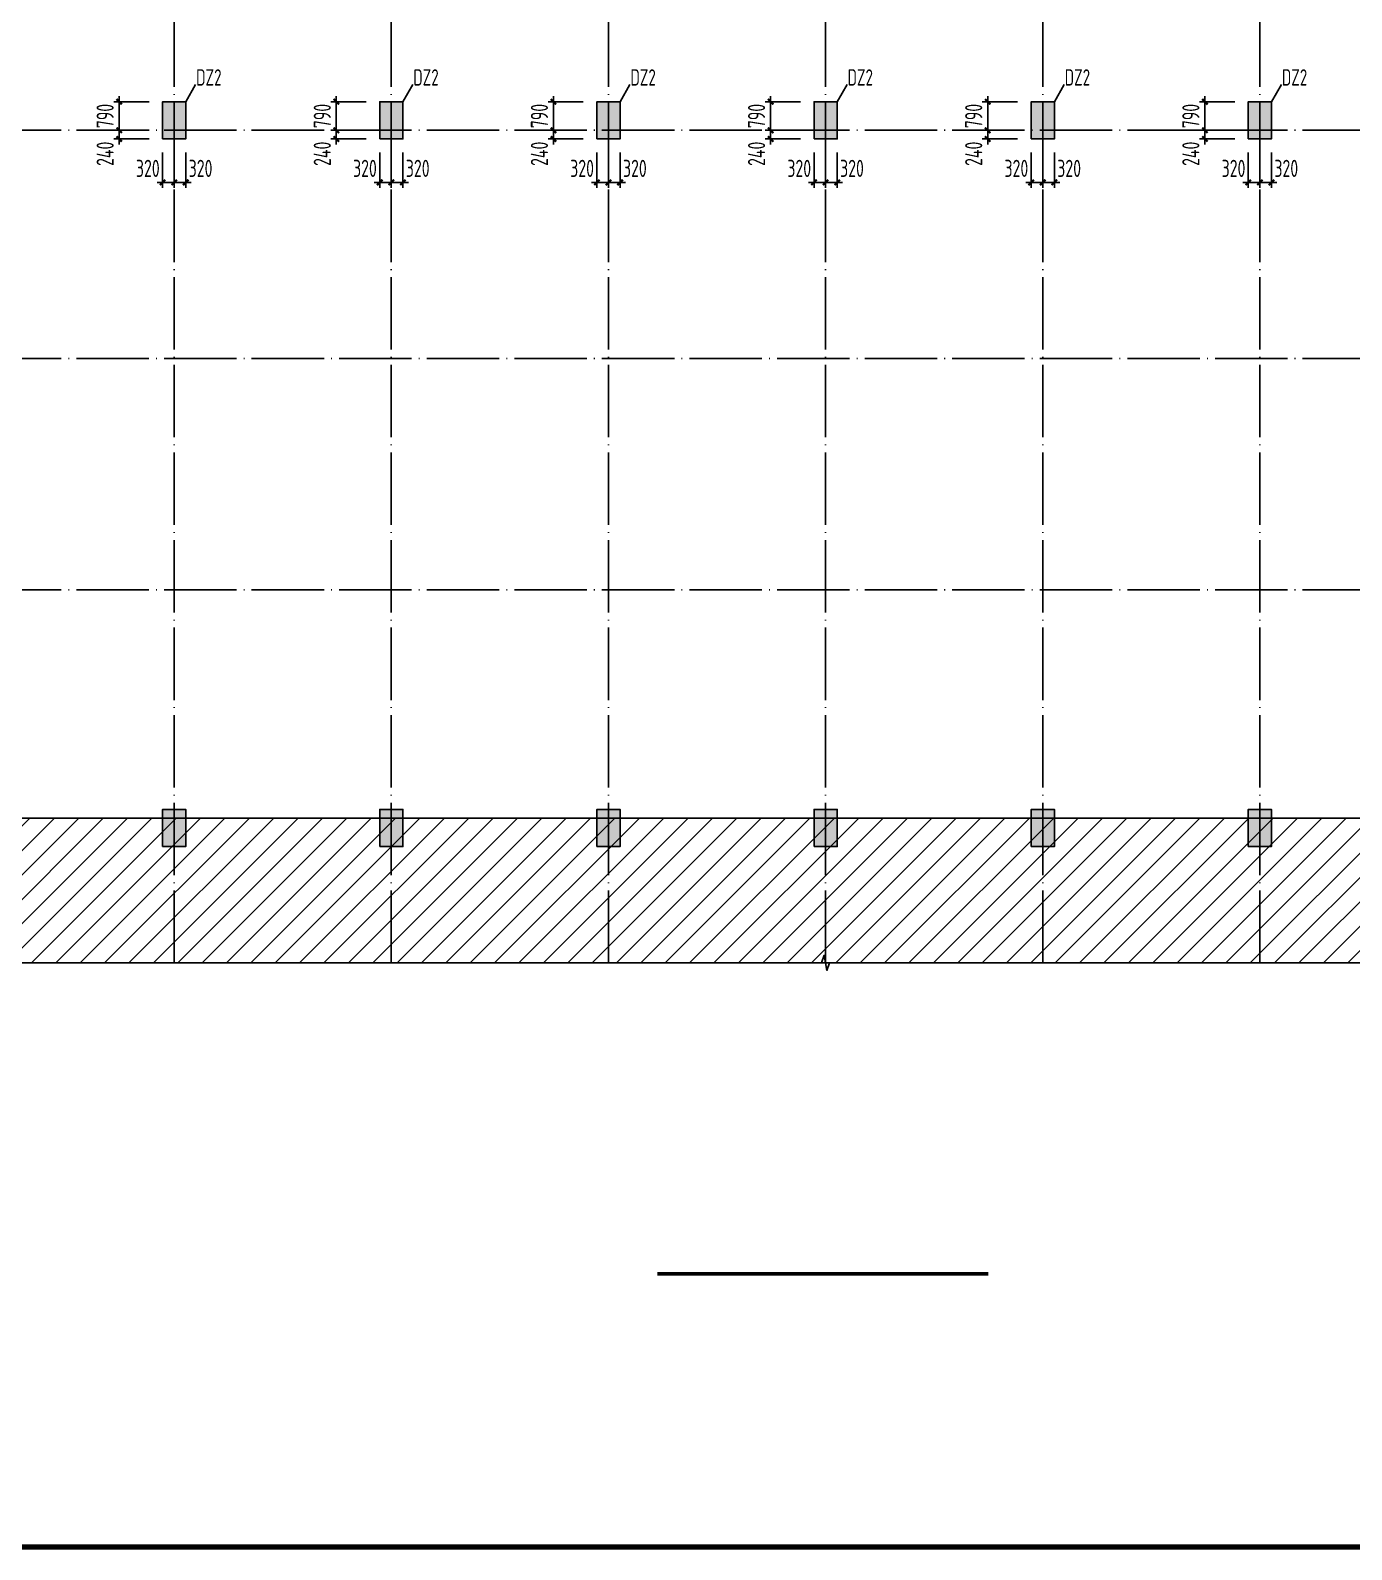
# Model space of a CAD drawing. Extents: x 2303022 to 2899168, y 17226141 to 18257813.
# Drawn here: x 2423333 to 2459841, y 17959585 to 18001556 of the extents above; entities that cross this region are included whole.
import ezdxf
from ezdxf.enums import TextEntityAlignment as Align

# ---------------------------------------------------------------- set-up
doc = ezdxf.new("R2010")
doc.units = 0
doc.header["$LTSCALE"] = 1000
doc.header["$MEASUREMENT"] = 0
doc.linetypes.add('DOTE', pattern=[2.42, 2, -0.2, 0.02, -0.2])
doc.layers.get('Defpoints').update_dxf_attribs({"color": 250})
for name, color, linetype in [('3T_WOOD', 21, 'Continuous'), ('COLU', 253, 'Continuous'), ('COLU_DIM', 3, 'Continuous'), ('COLU_HATCH', 251, 'Continuous'), ('DIM_SYMB', 165, 'Continuous'), ('DOTE', 1, 'DOTE'), ('LVTRY', 6, 'Continuous'), ('STAIR', 4, 'Continuous'), ('TK', 4, 'Continuous')]:
    doc.layers.add(name, color=color, linetype=linetype)
doc.styles.add('TSSD_Dimension', font='Tssdeng.shx', dxfattribs={"width": 0.7, "bigfont": 'hztxt.shx'})
doc.styles.add('TSSD_REIN', font='tssdeng.shx', dxfattribs={"width": 0.7, "bigfont": 'tssdchn.shx'})
doc.dimstyles.new('TSSD_150_150', dxfattribs={"dimtxt": 475, "dimasz": 150, "dimexe": 150, "dimexo": 375, "dimgap": 150, "dimtad": 1, "dimdec": 0, "dimzin": 0, "dimdsep": 46, "dimtxsty": 'TSSD_Dimension', "dimblk": 'ARCHTICK', "dimcen": 0, "dimdle": 150, "dimclrt": 7, "dimadec": 0, "dimazin": 0, "dimtfac": 1, "dimtdec": 0, "dimtix": 1, "dimtmove": 2, "dimatfit": 3, "dimfxl": 0, "dimtolj": 1, "dimtzin": 0, "dimarcsym": 0})

# ---------------------------------------------------------------- blocks, each defined once
blk = doc.blocks.new('GeYuanFrame_05228810', base_point=(20.09, 4.53))
at = {"layer": 'TK', "const_width": 1}
blk.add_lwpolyline([(45.09, 588.53), (1061.09, 588.53), (1061.09, 14.53), (45.09, 14.53)], close=True, dxfattribs=at)
blk = doc.blocks.new('_ArchTick')
at = {"color": 0, "linetype": 'ByBlock', "const_width": 0.4}
blk.add_lwpolyline([(-0.5, -0.5), (0.5, 0.5)], dxfattribs=at)
blk = doc.blocks.new('*D137')
at = {"layer": 'COLU_DIM', "color": 0, "lineweight": -2}
for p, q in [((2427307, 17998181), (2427307, 17997206)), ((2427627, 17998181), (2427627, 17997206)), ((2427777, 17997356), (2427157, 17997356))]:
    blk.add_line(p, q, dxfattribs=at)
at = {"layer": 'Defpoints', "color": 0}
for p in [(2427307, 17998556), (2427627, 17998556), (2427307, 17997356)]:
    blk.add_point(p, dxfattribs=at)
at = {"layer": 'COLU_DIM', "color": 0, "lineweight": -2, "xscale": 150, "yscale": 150, "zscale": 150, "rotation": 180}
blk.add_blockref('_ArchTick', (2427307, 17997356), dxfattribs=at)
at = {"layer": 'COLU_DIM', "color": 0, "lineweight": -2, "xscale": 150, "yscale": 150, "zscale": 150}
blk.add_blockref('_ArchTick', (2427627, 17997356), dxfattribs=at)
at = {"layer": 'COLU_DIM', "color": 7, "insert": (2428036, 17997744), "char_height": 475, "attachment_point": 5, "style": 'TSSD_Dimension'}
blk.add_mtext('\\A1;320', dxfattribs=at)
blk = doc.blocks.new('*D138')
at = {"layer": 'COLU_DIM', "color": 0, "lineweight": -2}
for p, q in [((2426987, 17998181), (2426987, 17997206)), ((2427307, 17998181), (2427307, 17997206)), ((2427457, 17997356), (2426837, 17997356))]:
    blk.add_line(p, q, dxfattribs=at)
at = {"layer": 'Defpoints', "color": 0}
for p in [(2426987, 17998556), (2427307, 17998556), (2426987, 17997356)]:
    blk.add_point(p, dxfattribs=at)
at = {"layer": 'COLU_DIM', "color": 0, "lineweight": -2, "xscale": 150, "yscale": 150, "zscale": 150, "rotation": 180}
blk.add_blockref('_ArchTick', (2426987, 17997356), dxfattribs=at)
at = {"layer": 'COLU_DIM', "color": 0, "lineweight": -2, "xscale": 150, "yscale": 150, "zscale": 150}
blk.add_blockref('_ArchTick', (2427307, 17997356), dxfattribs=at)
at = {"layer": 'COLU_DIM', "color": 7, "insert": (2426578, 17997744), "char_height": 475, "attachment_point": 5, "style": 'TSSD_Dimension'}
blk.add_mtext('\\A1;320', dxfattribs=at)
blk = doc.blocks.new('*D139')
at = {"layer": 'COLU_DIM', "color": 0, "lineweight": -2}
for p, q in [((2426612, 17998796), (2425637, 17998796)), ((2425787, 17998796), (2425787, 17998946)), ((2425787, 17998556), (2425787, 17998796)), ((2426612, 17998556), (2425637, 17998556)), ((2425787, 17998556), (2425787, 17998406))]:
    blk.add_line(p, q, dxfattribs=at)
at = {"layer": 'Defpoints', "color": 0}
for p in [(2425787, 17998796), (2426987, 17998796), (2426987, 17998556)]:
    blk.add_point(p, dxfattribs=at)
at = {"layer": 'COLU_DIM', "color": 0, "lineweight": -2, "xscale": 150, "yscale": 150, "zscale": 150}
for p, rotation in [((2425787, 17998796), 270), ((2425787, 17998556), 90)]:
    blk.add_blockref('_ArchTick', p, dxfattribs=dict(at, rotation=rotation))
at = {"layer": 'COLU_DIM', "color": 7, "insert": (2425399, 17998147), "char_height": 475, "attachment_point": 5, "rotation": 90, "style": 'TSSD_Dimension'}
blk.add_mtext('\\A1;240', dxfattribs=at)
blk = doc.blocks.new('*D140')
at = {"layer": 'COLU_DIM', "color": 0, "lineweight": -2}
for p, q in [((2426612, 17999586), (2425637, 17999586)), ((2425787, 17999586), (2425787, 17999736)), ((2425787, 17998796), (2425787, 17999586)), ((2426612, 17998796), (2425637, 17998796)), ((2425787, 17998796), (2425787, 17998646))]:
    blk.add_line(p, q, dxfattribs=at)
at = {"layer": 'Defpoints', "color": 0}
for p in [(2425787, 17999586), (2426987, 17999586), (2426987, 17998796)]:
    blk.add_point(p, dxfattribs=at)
at = {"layer": 'COLU_DIM', "color": 0, "lineweight": -2, "xscale": 150, "yscale": 150, "zscale": 150}
for p, rotation in [((2425787, 17999586), 270), ((2425787, 17998796), 90)]:
    blk.add_blockref('_ArchTick', p, dxfattribs=dict(at, rotation=rotation))
at = {"layer": 'COLU_DIM', "color": 7, "insert": (2425399, 17999191), "char_height": 475, "attachment_point": 5, "rotation": 90, "style": 'TSSD_Dimension'}
blk.add_mtext('\\A1;790', dxfattribs=at)
blk = doc.blocks.new('*D141')
at = {"layer": 'COLU_DIM', "color": 0, "lineweight": -2}
for p, q in [((2433307, 17998181), (2433307, 17997206)), ((2433627, 17998181), (2433627, 17997206)), ((2433777, 17997356), (2433157, 17997356))]:
    blk.add_line(p, q, dxfattribs=at)
at = {"layer": 'Defpoints', "color": 0}
for p in [(2433307, 17998556), (2433627, 17998556), (2433307, 17997356)]:
    blk.add_point(p, dxfattribs=at)
at = {"layer": 'COLU_DIM', "color": 0, "lineweight": -2, "xscale": 150, "yscale": 150, "zscale": 150, "rotation": 180}
blk.add_blockref('_ArchTick', (2433307, 17997356), dxfattribs=at)
at = {"layer": 'COLU_DIM', "color": 0, "lineweight": -2, "xscale": 150, "yscale": 150, "zscale": 150}
blk.add_blockref('_ArchTick', (2433627, 17997356), dxfattribs=at)
at = {"layer": 'COLU_DIM', "color": 7, "insert": (2434036, 17997744), "char_height": 475, "attachment_point": 5, "style": 'TSSD_Dimension'}
blk.add_mtext('\\A1;320', dxfattribs=at)
blk = doc.blocks.new('*D142')
at = {"layer": 'COLU_DIM', "color": 0, "lineweight": -2}
for p, q in [((2432987, 17998181), (2432987, 17997206)), ((2433307, 17998181), (2433307, 17997206)), ((2433457, 17997356), (2432837, 17997356))]:
    blk.add_line(p, q, dxfattribs=at)
at = {"layer": 'Defpoints', "color": 0}
for p in [(2432987, 17998556), (2433307, 17998556), (2432987, 17997356)]:
    blk.add_point(p, dxfattribs=at)
at = {"layer": 'COLU_DIM', "color": 0, "lineweight": -2, "xscale": 150, "yscale": 150, "zscale": 150, "rotation": 180}
blk.add_blockref('_ArchTick', (2432987, 17997356), dxfattribs=at)
at = {"layer": 'COLU_DIM', "color": 0, "lineweight": -2, "xscale": 150, "yscale": 150, "zscale": 150}
blk.add_blockref('_ArchTick', (2433307, 17997356), dxfattribs=at)
at = {"layer": 'COLU_DIM', "color": 7, "insert": (2432578, 17997744), "char_height": 475, "attachment_point": 5, "style": 'TSSD_Dimension'}
blk.add_mtext('\\A1;320', dxfattribs=at)
blk = doc.blocks.new('*D143')
at = {"layer": 'COLU_DIM', "color": 0, "lineweight": -2}
for p, q in [((2432612, 17998796), (2431637, 17998796)), ((2431787, 17998796), (2431787, 17998946)), ((2431787, 17998556), (2431787, 17998796)), ((2432612, 17998556), (2431637, 17998556)), ((2431787, 17998556), (2431787, 17998406))]:
    blk.add_line(p, q, dxfattribs=at)
at = {"layer": 'Defpoints', "color": 0}
for p in [(2431787, 17998796), (2432987, 17998796), (2432987, 17998556)]:
    blk.add_point(p, dxfattribs=at)
at = {"layer": 'COLU_DIM', "color": 0, "lineweight": -2, "xscale": 150, "yscale": 150, "zscale": 150}
for p, rotation in [((2431787, 17998796), 270), ((2431787, 17998556), 90)]:
    blk.add_blockref('_ArchTick', p, dxfattribs=dict(at, rotation=rotation))
at = {"layer": 'COLU_DIM', "color": 7, "insert": (2431399, 17998147), "char_height": 475, "attachment_point": 5, "rotation": 90, "style": 'TSSD_Dimension'}
blk.add_mtext('\\A1;240', dxfattribs=at)
blk = doc.blocks.new('*D144')
at = {"layer": 'COLU_DIM', "color": 0, "lineweight": -2}
for p, q in [((2432612, 17999586), (2431637, 17999586)), ((2431787, 17999586), (2431787, 17999736)), ((2431787, 17998796), (2431787, 17999586)), ((2432612, 17998796), (2431637, 17998796)), ((2431787, 17998796), (2431787, 17998646))]:
    blk.add_line(p, q, dxfattribs=at)
at = {"layer": 'Defpoints', "color": 0}
for p in [(2431787, 17999586), (2432987, 17999586), (2432987, 17998796)]:
    blk.add_point(p, dxfattribs=at)
at = {"layer": 'COLU_DIM', "color": 0, "lineweight": -2, "xscale": 150, "yscale": 150, "zscale": 150}
for p, rotation in [((2431787, 17999586), 270), ((2431787, 17998796), 90)]:
    blk.add_blockref('_ArchTick', p, dxfattribs=dict(at, rotation=rotation))
at = {"layer": 'COLU_DIM', "color": 7, "insert": (2431399, 17999191), "char_height": 475, "attachment_point": 5, "rotation": 90, "style": 'TSSD_Dimension'}
blk.add_mtext('\\A1;790', dxfattribs=at)
blk = doc.blocks.new('*D145')
at = {"layer": 'COLU_DIM', "color": 0, "lineweight": -2}
for p, q in [((2439307, 17998181), (2439307, 17997206)), ((2439627, 17998181), (2439627, 17997206)), ((2439777, 17997356), (2439157, 17997356))]:
    blk.add_line(p, q, dxfattribs=at)
at = {"layer": 'Defpoints', "color": 0}
for p in [(2439307, 17998556), (2439627, 17998556), (2439307, 17997356)]:
    blk.add_point(p, dxfattribs=at)
at = {"layer": 'COLU_DIM', "color": 0, "lineweight": -2, "xscale": 150, "yscale": 150, "zscale": 150, "rotation": 180}
blk.add_blockref('_ArchTick', (2439307, 17997356), dxfattribs=at)
at = {"layer": 'COLU_DIM', "color": 0, "lineweight": -2, "xscale": 150, "yscale": 150, "zscale": 150}
blk.add_blockref('_ArchTick', (2439627, 17997356), dxfattribs=at)
at = {"layer": 'COLU_DIM', "color": 7, "insert": (2440036, 17997744), "char_height": 475, "attachment_point": 5, "style": 'TSSD_Dimension'}
blk.add_mtext('\\A1;320', dxfattribs=at)
blk = doc.blocks.new('*D146')
at = {"layer": 'COLU_DIM', "color": 0, "lineweight": -2}
for p, q in [((2438987, 17998181), (2438987, 17997206)), ((2439307, 17998181), (2439307, 17997206)), ((2439457, 17997356), (2438837, 17997356))]:
    blk.add_line(p, q, dxfattribs=at)
at = {"layer": 'Defpoints', "color": 0}
for p in [(2438987, 17998556), (2439307, 17998556), (2438987, 17997356)]:
    blk.add_point(p, dxfattribs=at)
at = {"layer": 'COLU_DIM', "color": 0, "lineweight": -2, "xscale": 150, "yscale": 150, "zscale": 150, "rotation": 180}
blk.add_blockref('_ArchTick', (2438987, 17997356), dxfattribs=at)
at = {"layer": 'COLU_DIM', "color": 0, "lineweight": -2, "xscale": 150, "yscale": 150, "zscale": 150}
blk.add_blockref('_ArchTick', (2439307, 17997356), dxfattribs=at)
at = {"layer": 'COLU_DIM', "color": 7, "insert": (2438578, 17997744), "char_height": 475, "attachment_point": 5, "style": 'TSSD_Dimension'}
blk.add_mtext('\\A1;320', dxfattribs=at)
blk = doc.blocks.new('*D147')
at = {"layer": 'COLU_DIM', "color": 0, "lineweight": -2}
for p, q in [((2438612, 17998796), (2437637, 17998796)), ((2437787, 17998796), (2437787, 17998946)), ((2437787, 17998556), (2437787, 17998796)), ((2438612, 17998556), (2437637, 17998556)), ((2437787, 17998556), (2437787, 17998406))]:
    blk.add_line(p, q, dxfattribs=at)
at = {"layer": 'Defpoints', "color": 0}
for p in [(2437787, 17998796), (2438987, 17998796), (2438987, 17998556)]:
    blk.add_point(p, dxfattribs=at)
at = {"layer": 'COLU_DIM', "color": 0, "lineweight": -2, "xscale": 150, "yscale": 150, "zscale": 150}
for p, rotation in [((2437787, 17998796), 270), ((2437787, 17998556), 90)]:
    blk.add_blockref('_ArchTick', p, dxfattribs=dict(at, rotation=rotation))
at = {"layer": 'COLU_DIM', "color": 7, "insert": (2437399, 17998147), "char_height": 475, "attachment_point": 5, "rotation": 90, "style": 'TSSD_Dimension'}
blk.add_mtext('\\A1;240', dxfattribs=at)
blk = doc.blocks.new('*D148')
at = {"layer": 'COLU_DIM', "color": 0, "lineweight": -2}
for p, q in [((2438612, 17999586), (2437637, 17999586)), ((2437787, 17999586), (2437787, 17999736)), ((2437787, 17998796), (2437787, 17999586)), ((2438612, 17998796), (2437637, 17998796)), ((2437787, 17998796), (2437787, 17998646))]:
    blk.add_line(p, q, dxfattribs=at)
at = {"layer": 'Defpoints', "color": 0}
for p in [(2437787, 17999586), (2438987, 17999586), (2438987, 17998796)]:
    blk.add_point(p, dxfattribs=at)
at = {"layer": 'COLU_DIM', "color": 0, "lineweight": -2, "xscale": 150, "yscale": 150, "zscale": 150}
for p, rotation in [((2437787, 17999586), 270), ((2437787, 17998796), 90)]:
    blk.add_blockref('_ArchTick', p, dxfattribs=dict(at, rotation=rotation))
at = {"layer": 'COLU_DIM', "color": 7, "insert": (2437399, 17999191), "char_height": 475, "attachment_point": 5, "rotation": 90, "style": 'TSSD_Dimension'}
blk.add_mtext('\\A1;790', dxfattribs=at)
blk = doc.blocks.new('*D149')
at = {"layer": 'COLU_DIM', "color": 0, "lineweight": -2}
for p, q in [((2445307, 17998181), (2445307, 17997206)), ((2445627, 17998181), (2445627, 17997206)), ((2445777, 17997356), (2445157, 17997356))]:
    blk.add_line(p, q, dxfattribs=at)
at = {"layer": 'Defpoints', "color": 0}
for p in [(2445307, 17998556), (2445627, 17998556), (2445307, 17997356)]:
    blk.add_point(p, dxfattribs=at)
at = {"layer": 'COLU_DIM', "color": 0, "lineweight": -2, "xscale": 150, "yscale": 150, "zscale": 150, "rotation": 180}
blk.add_blockref('_ArchTick', (2445307, 17997356), dxfattribs=at)
at = {"layer": 'COLU_DIM', "color": 0, "lineweight": -2, "xscale": 150, "yscale": 150, "zscale": 150}
blk.add_blockref('_ArchTick', (2445627, 17997356), dxfattribs=at)
at = {"layer": 'COLU_DIM', "color": 7, "insert": (2446036, 17997744), "char_height": 475, "attachment_point": 5, "style": 'TSSD_Dimension'}
blk.add_mtext('\\A1;320', dxfattribs=at)
blk = doc.blocks.new('*D150')
at = {"layer": 'COLU_DIM', "color": 0, "lineweight": -2}
for p, q in [((2444987, 17998181), (2444987, 17997206)), ((2445307, 17998181), (2445307, 17997206)), ((2445457, 17997356), (2444837, 17997356))]:
    blk.add_line(p, q, dxfattribs=at)
at = {"layer": 'Defpoints', "color": 0}
for p in [(2444987, 17998556), (2445307, 17998556), (2444987, 17997356)]:
    blk.add_point(p, dxfattribs=at)
at = {"layer": 'COLU_DIM', "color": 0, "lineweight": -2, "xscale": 150, "yscale": 150, "zscale": 150, "rotation": 180}
blk.add_blockref('_ArchTick', (2444987, 17997356), dxfattribs=at)
at = {"layer": 'COLU_DIM', "color": 0, "lineweight": -2, "xscale": 150, "yscale": 150, "zscale": 150}
blk.add_blockref('_ArchTick', (2445307, 17997356), dxfattribs=at)
at = {"layer": 'COLU_DIM', "color": 7, "insert": (2444578, 17997744), "char_height": 475, "attachment_point": 5, "style": 'TSSD_Dimension'}
blk.add_mtext('\\A1;320', dxfattribs=at)
blk = doc.blocks.new('*D151')
at = {"layer": 'COLU_DIM', "color": 0, "lineweight": -2}
for p, q in [((2444612, 17998796), (2443637, 17998796)), ((2443787, 17998796), (2443787, 17998946)), ((2443787, 17998556), (2443787, 17998796)), ((2444612, 17998556), (2443637, 17998556)), ((2443787, 17998556), (2443787, 17998406))]:
    blk.add_line(p, q, dxfattribs=at)
at = {"layer": 'Defpoints', "color": 0}
for p in [(2443787, 17998796), (2444987, 17998796), (2444987, 17998556)]:
    blk.add_point(p, dxfattribs=at)
at = {"layer": 'COLU_DIM', "color": 0, "lineweight": -2, "xscale": 150, "yscale": 150, "zscale": 150}
for p, rotation in [((2443787, 17998796), 270), ((2443787, 17998556), 90)]:
    blk.add_blockref('_ArchTick', p, dxfattribs=dict(at, rotation=rotation))
at = {"layer": 'COLU_DIM', "color": 7, "insert": (2443399, 17998147), "char_height": 475, "attachment_point": 5, "rotation": 90, "style": 'TSSD_Dimension'}
blk.add_mtext('\\A1;240', dxfattribs=at)
blk = doc.blocks.new('*D152')
at = {"layer": 'COLU_DIM', "color": 0, "lineweight": -2}
for p, q in [((2444612, 17999586), (2443637, 17999586)), ((2443787, 17999586), (2443787, 17999736)), ((2443787, 17998796), (2443787, 17999586)), ((2444612, 17998796), (2443637, 17998796)), ((2443787, 17998796), (2443787, 17998646))]:
    blk.add_line(p, q, dxfattribs=at)
at = {"layer": 'Defpoints', "color": 0}
for p in [(2443787, 17999586), (2444987, 17999586), (2444987, 17998796)]:
    blk.add_point(p, dxfattribs=at)
at = {"layer": 'COLU_DIM', "color": 0, "lineweight": -2, "xscale": 150, "yscale": 150, "zscale": 150}
for p, rotation in [((2443787, 17999586), 270), ((2443787, 17998796), 90)]:
    blk.add_blockref('_ArchTick', p, dxfattribs=dict(at, rotation=rotation))
at = {"layer": 'COLU_DIM', "color": 7, "insert": (2443399, 17999191), "char_height": 475, "attachment_point": 5, "rotation": 90, "style": 'TSSD_Dimension'}
blk.add_mtext('\\A1;790', dxfattribs=at)
blk = doc.blocks.new('*D153')
at = {"layer": 'COLU_DIM', "color": 0, "lineweight": -2}
for p, q in [((2451307, 17998181), (2451307, 17997206)), ((2451627, 17998181), (2451627, 17997206)), ((2451777, 17997356), (2451157, 17997356))]:
    blk.add_line(p, q, dxfattribs=at)
at = {"layer": 'Defpoints', "color": 0}
for p in [(2451307, 17998556), (2451627, 17998556), (2451307, 17997356)]:
    blk.add_point(p, dxfattribs=at)
at = {"layer": 'COLU_DIM', "color": 0, "lineweight": -2, "xscale": 150, "yscale": 150, "zscale": 150, "rotation": 180}
blk.add_blockref('_ArchTick', (2451307, 17997356), dxfattribs=at)
at = {"layer": 'COLU_DIM', "color": 0, "lineweight": -2, "xscale": 150, "yscale": 150, "zscale": 150}
blk.add_blockref('_ArchTick', (2451627, 17997356), dxfattribs=at)
at = {"layer": 'COLU_DIM', "color": 7, "insert": (2452036, 17997744), "char_height": 475, "attachment_point": 5, "style": 'TSSD_Dimension'}
blk.add_mtext('\\A1;320', dxfattribs=at)
blk = doc.blocks.new('*D154')
at = {"layer": 'COLU_DIM', "color": 0, "lineweight": -2}
for p, q in [((2450987, 17998181), (2450987, 17997206)), ((2451307, 17998181), (2451307, 17997206)), ((2451457, 17997356), (2450837, 17997356))]:
    blk.add_line(p, q, dxfattribs=at)
at = {"layer": 'Defpoints', "color": 0}
for p in [(2450987, 17998556), (2451307, 17998556), (2450987, 17997356)]:
    blk.add_point(p, dxfattribs=at)
at = {"layer": 'COLU_DIM', "color": 0, "lineweight": -2, "xscale": 150, "yscale": 150, "zscale": 150, "rotation": 180}
blk.add_blockref('_ArchTick', (2450987, 17997356), dxfattribs=at)
at = {"layer": 'COLU_DIM', "color": 0, "lineweight": -2, "xscale": 150, "yscale": 150, "zscale": 150}
blk.add_blockref('_ArchTick', (2451307, 17997356), dxfattribs=at)
at = {"layer": 'COLU_DIM', "color": 7, "insert": (2450578, 17997744), "char_height": 475, "attachment_point": 5, "style": 'TSSD_Dimension'}
blk.add_mtext('\\A1;320', dxfattribs=at)
blk = doc.blocks.new('*D155')
at = {"layer": 'COLU_DIM', "color": 0, "lineweight": -2}
for p, q in [((2450612, 17998796), (2449637, 17998796)), ((2449787, 17998796), (2449787, 17998946)), ((2449787, 17998556), (2449787, 17998796)), ((2450612, 17998556), (2449637, 17998556)), ((2449787, 17998556), (2449787, 17998406))]:
    blk.add_line(p, q, dxfattribs=at)
at = {"layer": 'Defpoints', "color": 0}
for p in [(2449787, 17998796), (2450987, 17998796), (2450987, 17998556)]:
    blk.add_point(p, dxfattribs=at)
at = {"layer": 'COLU_DIM', "color": 0, "lineweight": -2, "xscale": 150, "yscale": 150, "zscale": 150}
for p, rotation in [((2449787, 17998796), 270), ((2449787, 17998556), 90)]:
    blk.add_blockref('_ArchTick', p, dxfattribs=dict(at, rotation=rotation))
at = {"layer": 'COLU_DIM', "color": 7, "insert": (2449399, 17998147), "char_height": 475, "attachment_point": 5, "rotation": 90, "style": 'TSSD_Dimension'}
blk.add_mtext('\\A1;240', dxfattribs=at)
blk = doc.blocks.new('*D156')
at = {"layer": 'COLU_DIM', "color": 0, "lineweight": -2}
for p, q in [((2450612, 17999586), (2449637, 17999586)), ((2449787, 17999586), (2449787, 17999736)), ((2449787, 17998796), (2449787, 17999586)), ((2450612, 17998796), (2449637, 17998796)), ((2449787, 17998796), (2449787, 17998646))]:
    blk.add_line(p, q, dxfattribs=at)
at = {"layer": 'Defpoints', "color": 0}
for p in [(2449787, 17999586), (2450987, 17999586), (2450987, 17998796)]:
    blk.add_point(p, dxfattribs=at)
at = {"layer": 'COLU_DIM', "color": 0, "lineweight": -2, "xscale": 150, "yscale": 150, "zscale": 150}
for p, rotation in [((2449787, 17999586), 270), ((2449787, 17998796), 90)]:
    blk.add_blockref('_ArchTick', p, dxfattribs=dict(at, rotation=rotation))
at = {"layer": 'COLU_DIM', "color": 7, "insert": (2449399, 17999191), "char_height": 475, "attachment_point": 5, "rotation": 90, "style": 'TSSD_Dimension'}
blk.add_mtext('\\A1;790', dxfattribs=at)
blk = doc.blocks.new('*D157')
at = {"layer": 'COLU_DIM', "color": 0, "lineweight": -2}
for p, q in [((2457307, 17998181), (2457307, 17997206)), ((2457627, 17998181), (2457627, 17997206)), ((2457777, 17997356), (2457157, 17997356))]:
    blk.add_line(p, q, dxfattribs=at)
at = {"layer": 'Defpoints', "color": 0}
for p in [(2457307, 17998556), (2457627, 17998556), (2457307, 17997356)]:
    blk.add_point(p, dxfattribs=at)
at = {"layer": 'COLU_DIM', "color": 0, "lineweight": -2, "xscale": 150, "yscale": 150, "zscale": 150, "rotation": 180}
blk.add_blockref('_ArchTick', (2457307, 17997356), dxfattribs=at)
at = {"layer": 'COLU_DIM', "color": 0, "lineweight": -2, "xscale": 150, "yscale": 150, "zscale": 150}
blk.add_blockref('_ArchTick', (2457627, 17997356), dxfattribs=at)
at = {"layer": 'COLU_DIM', "color": 7, "insert": (2458036, 17997744), "char_height": 475, "attachment_point": 5, "style": 'TSSD_Dimension'}
blk.add_mtext('\\A1;320', dxfattribs=at)
blk = doc.blocks.new('*D158')
at = {"layer": 'COLU_DIM', "color": 0, "lineweight": -2}
for p, q in [((2456987, 17998181), (2456987, 17997206)), ((2457307, 17998181), (2457307, 17997206)), ((2457457, 17997356), (2456837, 17997356))]:
    blk.add_line(p, q, dxfattribs=at)
at = {"layer": 'Defpoints', "color": 0}
for p in [(2456987, 17998556), (2457307, 17998556), (2456987, 17997356)]:
    blk.add_point(p, dxfattribs=at)
at = {"layer": 'COLU_DIM', "color": 0, "lineweight": -2, "xscale": 150, "yscale": 150, "zscale": 150, "rotation": 180}
blk.add_blockref('_ArchTick', (2456987, 17997356), dxfattribs=at)
at = {"layer": 'COLU_DIM', "color": 0, "lineweight": -2, "xscale": 150, "yscale": 150, "zscale": 150}
blk.add_blockref('_ArchTick', (2457307, 17997356), dxfattribs=at)
at = {"layer": 'COLU_DIM', "color": 7, "insert": (2456578, 17997744), "char_height": 475, "attachment_point": 5, "style": 'TSSD_Dimension'}
blk.add_mtext('\\A1;320', dxfattribs=at)
blk = doc.blocks.new('*D159')
at = {"layer": 'COLU_DIM', "color": 0, "lineweight": -2}
for p, q in [((2456612, 17998796), (2455637, 17998796)), ((2455787, 17998796), (2455787, 17998946)), ((2455787, 17998556), (2455787, 17998796)), ((2456612, 17998556), (2455637, 17998556)), ((2455787, 17998556), (2455787, 17998406))]:
    blk.add_line(p, q, dxfattribs=at)
at = {"layer": 'Defpoints', "color": 0}
for p in [(2455787, 17998796), (2456987, 17998796), (2456987, 17998556)]:
    blk.add_point(p, dxfattribs=at)
at = {"layer": 'COLU_DIM', "color": 0, "lineweight": -2, "xscale": 150, "yscale": 150, "zscale": 150}
for p, rotation in [((2455787, 17998796), 270), ((2455787, 17998556), 90)]:
    blk.add_blockref('_ArchTick', p, dxfattribs=dict(at, rotation=rotation))
at = {"layer": 'COLU_DIM', "color": 7, "insert": (2455399, 17998147), "char_height": 475, "attachment_point": 5, "rotation": 90, "style": 'TSSD_Dimension'}
blk.add_mtext('\\A1;240', dxfattribs=at)
blk = doc.blocks.new('*D160')
at = {"layer": 'COLU_DIM', "color": 0, "lineweight": -2}
for p, q in [((2456612, 17999586), (2455637, 17999586)), ((2455787, 17999586), (2455787, 17999736)), ((2455787, 17998796), (2455787, 17999586)), ((2456612, 17998796), (2455637, 17998796)), ((2455787, 17998796), (2455787, 17998646))]:
    blk.add_line(p, q, dxfattribs=at)
at = {"layer": 'Defpoints', "color": 0}
for p in [(2455787, 17999586), (2456987, 17999586), (2456987, 17998796)]:
    blk.add_point(p, dxfattribs=at)
at = {"layer": 'COLU_DIM', "color": 0, "lineweight": -2, "xscale": 150, "yscale": 150, "zscale": 150}
for p, rotation in [((2455787, 17999586), 270), ((2455787, 17998796), 90)]:
    blk.add_blockref('_ArchTick', p, dxfattribs=dict(at, rotation=rotation))
at = {"layer": 'COLU_DIM', "color": 7, "insert": (2455399, 17999191), "char_height": 475, "attachment_point": 5, "rotation": 90, "style": 'TSSD_Dimension'}
blk.add_mtext('\\A1;790', dxfattribs=at)
blk = doc.blocks.new('qw342q321321321')
at = {"layer": 'COLU_HATCH'}
for points in [[(2426987, 17998556), (2426987, 17999586), (2427627, 17999586), (2427627, 17998556)], [(2432987, 17998556), (2432987, 17999586), (2433627, 17999586), (2433627, 17998556)], [(2438987, 17998556), (2438987, 17999586), (2439627, 17999586), (2439627, 17998556)], [(2444987, 17998556), (2444987, 17999586), (2445627, 17999586), (2445627, 17998556)], [(2450987, 17998556), (2450987, 17999586), (2451627, 17999586), (2451627, 17998556)], [(2456987, 17998556), (2456987, 17999586), (2457627, 17999586), (2457627, 17998556)]]:
    blk.add_hatch(color=256, dxfattribs=at).paths.add_polyline_path(points)
at = {"layer": 'COLU'}
for points in [[(2426987, 17998556), (2426987, 17999586), (2427627, 17999586), (2427627, 17998556)], [(2432987, 17998556), (2432987, 17999586), (2433627, 17999586), (2433627, 17998556)], [(2438987, 17998556), (2438987, 17999586), (2439627, 17999586), (2439627, 17998556)], [(2444987, 17998556), (2444987, 17999586), (2445627, 17999586), (2445627, 17998556)], [(2450987, 17998556), (2450987, 17999586), (2451627, 17999586), (2451627, 17998556)], [(2456987, 17998556), (2456987, 17999586), (2457627, 17999586), (2457627, 17998556)]]:
    blk.add_lwpolyline(points, close=True, dxfattribs=at)

msp = doc.modelspace()

# ---------------------------------------------------------------- hatches: boundary and pattern name
h = msp.add_hatch()
h.set_pattern_fill('ANSI31', color=250, scale=300, style=0)
h.set_pattern_definition([(45, (310515.06, -907007.16), (-336.759605, 336.759605), [])])
h.paths.add_polyline_path([(2499307, 17979796.1), (2391307, 17979796.1), (2391307, 17975796.1), (2445193.5, 17975796.1), (2445269.9, 17976006.1), (2445344, 17975586.1), (2445418.5, 17975796.1), (2499307, 17975796.1)])
h.paths.add_polyline_path([(2444099.8, 17977374), (2444855.9, 17977374), (2444855.9, 17978621.5), (2444099.8, 17978621.5)], flags=24)
h.paths.add_polyline_path([(2442726.4, 17977350.3), (2444528, 17977350.3), (2444528, 17978671.8), (2442726.4, 17978671.8)], flags=24)
h.paths.add_polyline_path([(2441718, 17977374), (2443154.6, 17977374), (2443154.6, 17978621.5), (2441718, 17978621.5)], flags=24)
h.paths.add_polyline_path([(2440339.9, 17977334.2), (2442150.9, 17977334.2), (2442150.9, 17978684.2), (2440339.9, 17978684.2)], flags=24)

# ---------------------------------------------------------------- linework, layer by layer
at = {"layer": 'DIM_SYMB', "color": 150}
msp.add_lwpolyline([(2391307, 17979790.1), (2499547, 17979790.1), (2499547, 17975796.1), (2391307, 17975796.1)], close=True, dxfattribs=at)
msp.add_lwpolyline([(2388307, 17975796.1), (2445193.5, 17975796.1), (2445269.9, 17976006.1), (2445344, 17975586.1), (2445418.5, 17975796.1), (2502307, 17975796.1)], dxfattribs=at)
at = {"layer": 'DIM_SYMB', "const_width": 105}
msp.add_lwpolyline([(2440656, 17967206.3), (2449802.1, 17967206.3)], dxfattribs=at)
at = {"layer": 'DOTE'}
for p, q in [((2427307, 17975796.1), (2427307, 18039796.1)), ((2433307, 17975796.1), (2433307, 18039796.1)), ((2439307, 17975796.1), (2439307, 18039796.1)), ((2445307, 17975796.1), (2445307, 18039796.1)), ((2451307, 17975796.1), (2451307, 18039796.1)), ((2457307, 17975796.1), (2457307, 18039796.1)), ((2388307, 17998796.1), (2502307, 17998796.1)), ((2388307, 17992496.1), (2502307, 17992496.1)), ((2388307, 17986096.1), (2502307, 17986096.1)), ((2388307, 17979796.1), (2502307, 17979796.1))]:
    msp.add_line(p, q, dxfattribs=at)
at = {"layer": 'STAIR'}
for p, q in [((2427627, 17999586.1), (2427900, 18000061.9)), ((2433627, 17999586.1), (2433900, 18000061.9)), ((2439627, 17999586.1), (2439900, 18000061.9)), ((2445627, 17999586.1), (2445900, 18000061.9)), ((2451627, 17999586.1), (2451900, 18000061.9)), ((2457627, 17999586.1), (2457900, 18000061.9))]:
    msp.add_line(p, q, dxfattribs=at)

# ---------------------------------------------------------------- block references
at = {"layer": '3T_WOOD', "xscale": 150, "yscale": 150, "zscale": 150}
msp.add_blockref('GeYuanFrame_05228810', (2372197.2, 17958159.9), dxfattribs=at)
at = {"layer": 'LVTRY'}
for p in [(0, 0), (0, -19550)]:
    msp.add_blockref('qw342q321321321', p, dxfattribs=at)

# ---------------------------------------------------------------- texts
at = {"layer": 'STAIR', "style": 'TSSD_REIN', "width": 0.7}
for p in [(2428615.7, 18000032.7), (2434615.7, 18000032.7), (2440615.7, 18000032.7), (2446615.7, 18000032.7), (2452615.7, 18000032.7), (2458615.7, 18000032.7)]:
    msp.add_text('DZ2', height=450, dxfattribs=at).set_placement(p, align=Align.RIGHT)

# ---------------------------------------------------------------- dimensions: what is measured, and where the dimension line sits
at = {"layer": 'COLU_DIM'}
for base, p1, p2, picture, middle in [((2425787, 17999586.1), (2426987, 17998796.1), (2426987, 17999586.1), '*D140', (2425399.5, 17999191.1)), ((2431787, 17999586.1), (2432987, 17998796.1), (2432987, 17999586.1), '*D144', (2431399.5, 17999191.1)), ((2437787, 17999586.1), (2438987, 17998796.1), (2438987, 17999586.1), '*D148', (2437399.5, 17999191.1)), ((2443787, 17999586.1), (2444987, 17998796.1), (2444987, 17999586.1), '*D152', (2443399.5, 17999191.1)), ((2449787, 17999586.1), (2450987, 17998796.1), (2450987, 17999586.1), '*D156', (2449399.5, 17999191.1)), ((2455787, 17999586.1), (2456987, 17998796.1), (2456987, 17999586.1), '*D160', (2455399.5, 17999191.1))]:
    dim = msp.add_linear_dim(base=base, p1=p1, p2=p2, angle=90, dimstyle='TSSD_150_150', dxfattribs=at)
    dim.commit()
    dim.dimension.update_dxf_attribs({"geometry": picture, "text_midpoint": middle})
for base, p1, p2, angle, picture, middle in [((2425787, 17998796.1), (2426987, 17998556.1), (2426987, 17998796.1), 90, '*D139', (2425399.5, 17998147.4)), ((2431787, 17998796.1), (2432987, 17998556.1), (2432987, 17998796.1), 90, '*D143', (2431399.5, 17998147.4)), ((2437787, 17998796.1), (2438987, 17998556.1), (2438987, 17998796.1), 90, '*D147', (2437399.5, 17998147.4)), ((2443787, 17998796.1), (2444987, 17998556.1), (2444987, 17998796.1), 90, '*D151', (2443399.5, 17998147.4)), ((2449787, 17998796.1), (2450987, 17998556.1), (2450987, 17998796.1), 90, '*D155', (2449399.5, 17998147.4)), ((2455787, 17998796.1), (2456987, 17998556.1), (2456987, 17998796.1), 90, '*D159', (2455399.5, 17998147.4)), ((2426987, 17997356.1), (2427307, 17998556.1), (2426987, 17998556.1), 180, '*D138', (2426578.3, 17997743.6)), ((2427307, 17997356.1), (2427627, 17998556.1), (2427307, 17998556.1), 180, '*D137', (2428035.6, 17997743.6)), ((2432987, 17997356.1), (2433307, 17998556.1), (2432987, 17998556.1), 180, '*D142', (2432578.3, 17997743.6)), ((2433307, 17997356.1), (2433627, 17998556.1), (2433307, 17998556.1), 180, '*D141', (2434035.6, 17997743.6)), ((2438987, 17997356.1), (2439307, 17998556.1), (2438987, 17998556.1), 180, '*D146', (2438578.3, 17997743.6)), ((2439307, 17997356.1), (2439627, 17998556.1), (2439307, 17998556.1), 180, '*D145', (2440035.6, 17997743.6)), ((2444987, 17997356.1), (2445307, 17998556.1), (2444987, 17998556.1), 180, '*D150', (2444578.3, 17997743.6)), ((2445307, 17997356.1), (2445627, 17998556.1), (2445307, 17998556.1), 180, '*D149', (2446035.6, 17997743.6)), ((2450987, 17997356.1), (2451307, 17998556.1), (2450987, 17998556.1), 180, '*D154', (2450578.3, 17997743.6)), ((2451307, 17997356.1), (2451627, 17998556.1), (2451307, 17998556.1), 180, '*D153', (2452035.6, 17997743.6)), ((2456987, 17997356.1), (2457307, 17998556.1), (2456987, 17998556.1), 180, '*D158', (2456578.3, 17997743.6)), ((2457307, 17997356.1), (2457627, 17998556.1), (2457307, 17998556.1), 180, '*D157', (2458035.6, 17997743.6))]:
    dim = msp.add_linear_dim(base=base, p1=p1, p2=p2, angle=angle, dimstyle='TSSD_150_150', dxfattribs=at)
    dim.commit()
    dim.dimension.update_dxf_attribs({"geometry": picture, "text_midpoint": middle, "dimtype": 128})

doc.saveas('drawing.dxf')
